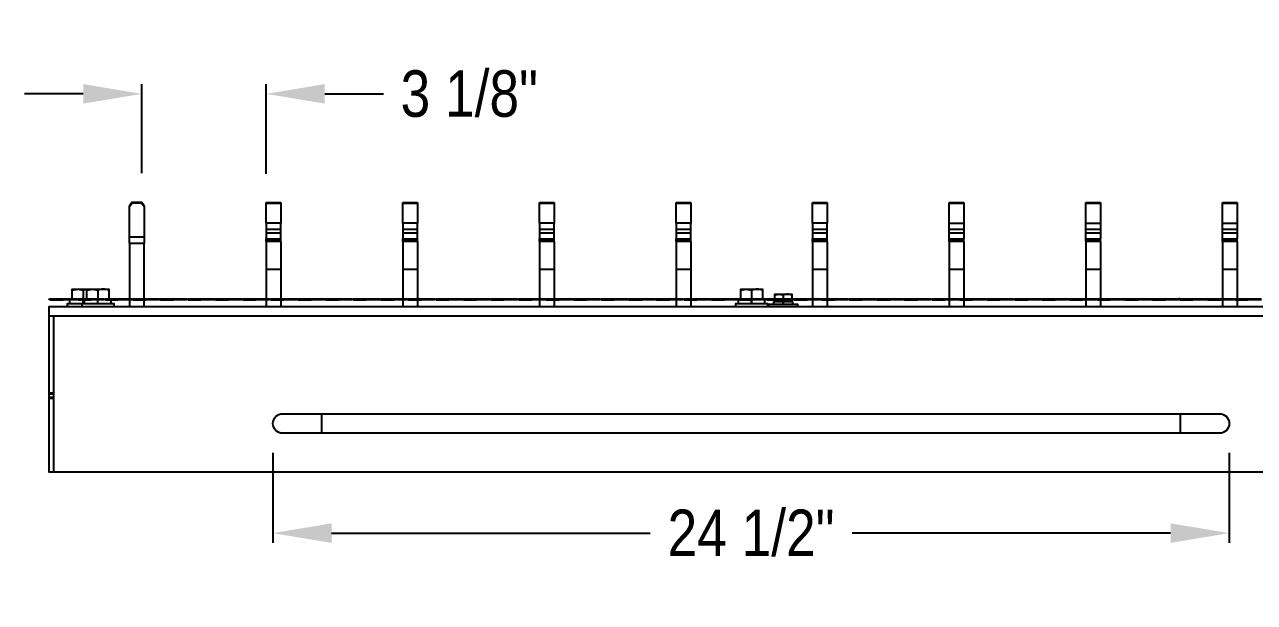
# Model space of a CAD drawing. Extents: x 0 to 216, y 0 to 280.
# Drawn here: x 68.5 to 131.5, y 134.2 to 163.8 of the extents above; entities that cross this region are included whole.
import ezdxf

# ---------------------------------------------------------------- set-up
doc = ezdxf.new("R2010")
doc.units = 0
doc.header["$MEASUREMENT"] = 0
for name, color, linetype in [('CADdetails-1-FINE', 1, 'CONTINUOUS'), ('CADdetails-11-VERYFINE', 11, 'CONTINUOUS'), ('CADdetails-7-VERYFINE', 7, 'CONTINUOUS'), ('CADdetails-9-EXTRAFINE', 9, 'CONTINUOUS')]:
    doc.layers.add(name, color=color, linetype=linetype)
doc.styles.add('CADdetails-NOTES', font='ARIALN.TTF', dxfattribs={"height": 2.38})
doc.dimstyles.new('CADdetails-DIM', dxfattribs={"dimtxt": 2.38, "dimasz": 3, "dimexe": 0.5, "dimexo": 1.5, "dimgap": 1, "dimtad": 0, "dimzin": 0, "dimdsep": 46, "dimtxsty": 'CADdetails-NOTES', "dimcen": 1, "dimclrd": 256, "dimclre": 256, "dimadec": 0, "dimazin": 0, "dimtfac": 1, "dimtofl": 0, "dimtmove": 0, "dimatfit": 3, "dimfxl": 0, "dimtolj": 1, "dimtzin": 0, "dimarcsym": 0})

# ---------------------------------------------------------------- blocks, each defined once
blk = doc.blocks.new('*D1')
at = {"layer": 'CADdetails-7-VERYFINE', "lineweight": -2}
for p, q in [((81.23, 141.876), (81.23, 137.261)), ((130.187, 141.876), (130.187, 137.261)), ((84.23, 137.761), (100.536, 137.761)), ((127.187, 137.761), (110.881, 137.761))]:
    blk.add_line(p, q, dxfattribs=at)
at = {"layer": 'CADdetails-7-VERYFINE'}
for points in [[(84.23, 138.261), (84.23, 137.261), (81.23, 137.761)], [(127.187, 138.261), (127.187, 137.261), (130.187, 137.761)]]:
    blk.add_solid(points, dxfattribs=at)
at = {"layer": 'CADdetails-7-VERYFINE', "color": 0, "insert": (105.708, 137.761), "char_height": 2.38, "attachment_point": 5, "style": 'CADdetails-NOTES'}
blk.add_mtext('\\A1;24 1/2"', dxfattribs=at)
blk = doc.blocks.new('*D2')
at = {"layer": 'CADdetails-7-VERYFINE', "lineweight": -2}
for p, q in [((74.516, 156.2), (74.516, 160.762)), ((80.885, 156.165), (80.885, 160.762)), ((71.516, 160.262), (68.516, 160.262)), ((83.885, 160.262), (86.885, 160.262))]:
    blk.add_line(p, q, dxfattribs=at)
at = {"layer": 'CADdetails-7-VERYFINE'}
for points in [[(71.516, 160.762), (71.516, 159.762), (74.516, 160.262)], [(83.885, 160.762), (83.885, 159.762), (80.885, 160.262)]]:
    blk.add_solid(points, dxfattribs=at)
at = {"layer": 'CADdetails-7-VERYFINE', "color": 0, "insert": (91.283, 160.262), "char_height": 2.38, "attachment_point": 5, "style": 'CADdetails-NOTES'}
blk.add_mtext('\\A1;3 1/8"', dxfattribs=at)
blk = doc.blocks.new('*D6')
at = {"layer": 'CADdetails-7-VERYFINE', "lineweight": -2}
for p, q in [((148.472, 157.697), (148.472, 160.697)), ((132.091, 154.697), (148.972, 154.697)), ((143.581, 140.878), (148.972, 140.878)), ((148.472, 137.878), (148.472, 134.878))]:
    blk.add_line(p, q, dxfattribs=at)
at = {"layer": 'CADdetails-7-VERYFINE'}
for points in [[(147.972, 157.697), (148.972, 157.697), (148.472, 154.697)], [(147.972, 137.878), (148.972, 137.878), (148.472, 140.878)]]:
    blk.add_solid(points, dxfattribs=at)
at = {"layer": 'CADdetails-7-VERYFINE', "color": 0, "insert": (148.472, 147.788), "char_height": 2.38, "attachment_point": 5, "rotation": 90, "style": 'CADdetails-NOTES'}
blk.add_mtext('\\A1;~6 29/32"', dxfattribs=at)

msp = doc.modelspace()

# ---------------------------------------------------------------- linework, layer by layer
at = {"layer": 'CADdetails-1-FINE'}
msp.add_lwpolyline([(141.695, 148.871), (141.695, 140.878), (69.781, 140.878), (69.781, 148.871)], dxfattribs=at)
at = {"layer": 'CADdetails-11-VERYFINE'}
for points in [[(131.831, 149.705), (131.172, 149.705), (131.172, 149.721), (130.42, 149.721), (130.42, 149.705), (129.761, 149.705), (129.761, 149.721), (129.01, 149.721), (129.01, 149.705), (128.35, 149.705), (128.35, 149.721), (127.599, 149.721), (127.599, 149.705), (126.939, 149.705), (126.939, 149.721), (126.188, 149.721), (126.188, 149.705), (125.529, 149.705), (125.529, 149.721), (124.777, 149.721), (124.777, 149.705), (124.118, 149.705), (124.118, 149.721), (123.367, 149.721), (123.367, 149.705), (122.707, 149.705), (122.707, 149.721), (121.956, 149.721), (121.956, 149.705), (121.296, 149.705), (121.296, 149.721), (120.545, 149.721), (120.545, 149.705), (119.886, 149.705), (119.886, 149.721), (119.134, 149.721), (119.134, 149.705), (118.475, 149.705), (118.475, 149.721), (117.724, 149.721), (117.724, 149.705), (117.064, 149.705), (117.064, 149.721), (116.313, 149.721), (116.313, 149.705), (115.653, 149.705), (115.653, 149.721), (114.902, 149.721), (114.902, 149.705), (114.243, 149.705), (114.243, 149.721), (113.491, 149.721), (113.491, 149.705), (112.832, 149.705), (112.832, 149.721), (112.08, 149.721), (112.08, 149.705), (111.421, 149.705), (111.421, 149.721), (110.67, 149.721), (110.67, 149.705), (110.01, 149.705), (110.01, 149.721), (109.259, 149.721), (109.259, 149.705), (108.6, 149.705), (108.6, 149.721), (107.848, 149.721), (107.848, 149.705), (107.189, 149.705), (107.189, 149.721), (106.437, 149.721), (106.437, 149.705), (105.778, 149.705), (105.778, 149.721), (105.027, 149.721), (105.027, 149.705), (104.367, 149.705), (104.367, 149.721), (103.616, 149.721), (103.616, 149.705), (102.957, 149.705), (102.957, 149.721), (102.205, 149.721), (102.205, 149.705), (101.546, 149.705), (101.546, 149.721), (100.794, 149.721), (100.794, 149.705), (100.135, 149.705), (100.135, 149.721), (99.384, 149.721), (99.384, 149.705), (98.724, 149.705), (98.724, 149.721), (97.973, 149.721), (97.973, 149.705), (97.314, 149.705), (97.314, 149.721), (96.562, 149.721), (96.562, 149.705), (95.903, 149.705), (95.903, 149.721), (95.151, 149.721), (95.151, 149.705), (94.492, 149.705), (94.492, 149.721), (93.741, 149.721), (93.741, 149.705), (93.081, 149.705), (93.081, 149.721), (92.33, 149.721), (92.33, 149.705), (91.671, 149.705), (91.671, 149.721), (90.919, 149.721), (90.919, 149.705), (90.26, 149.705), (90.26, 149.721), (89.508, 149.721), (89.508, 149.705), (88.849, 149.705), (88.849, 149.721), (88.098, 149.721), (88.098, 149.705), (87.438, 149.705), (87.438, 149.721), (86.687, 149.721), (86.687, 149.705), (86.028, 149.705), (86.028, 149.721), (85.276, 149.721), (85.276, 149.705), (84.617, 149.705), (84.617, 149.721), (83.865, 149.721), (83.865, 149.705), (83.206, 149.705), (83.206, 149.721), (82.455, 149.721), (82.455, 149.705), (81.795, 149.705), (81.795, 149.721), (81.044, 149.721), (81.044, 149.705), (80.385, 149.705), (80.385, 149.721), (79.633, 149.721), (79.633, 149.705), (78.974, 149.705), (78.974, 149.721), (78.222, 149.721), (78.222, 149.705), (77.563, 149.705), (77.563, 149.721), (76.812, 149.721), (76.812, 149.705), (76.152, 149.705), (76.152, 149.721), (75.401, 149.721), (75.401, 149.705), (74.742, 149.705), (74.742, 149.721), (73.99, 149.721), (73.99, 149.705), (73.331, 149.705), (73.331, 149.721), (72.579, 149.721), (72.579, 149.705), (71.92, 149.705), (71.92, 149.721), (71.169, 149.721), (71.169, 149.705), (70.509, 149.705), (70.509, 149.721), (69.77, 149.721), (69.77, 149.741), (70.509, 149.741), (70.509, 149.756), (71.169, 149.756), (71.169, 149.741), (71.92, 149.741), (71.92, 149.756), (72.579, 149.756), (72.579, 149.741), (73.331, 149.741), (73.331, 149.756), (73.99, 149.756), (73.99, 149.741), (74.742, 149.741), (74.742, 149.756), (75.401, 149.756), (75.401, 149.741), (76.152, 149.741), (76.152, 149.756), (76.812, 149.756), (76.812, 149.741), (77.563, 149.741), (77.563, 149.756), (78.222, 149.756), (78.222, 149.741), (78.974, 149.741), (78.974, 149.756), (79.633, 149.756), (79.633, 149.741), (80.385, 149.741), (80.385, 149.756), (81.044, 149.756), (81.044, 149.741), (81.795, 149.741), (81.795, 149.756), (82.455, 149.756), (82.455, 149.741), (83.206, 149.741), (83.206, 149.756), (83.865, 149.756), (83.865, 149.741), (84.617, 149.741), (84.617, 149.756), (85.276, 149.756), (85.276, 149.741), (86.028, 149.741), (86.028, 149.756), (86.687, 149.756), (86.687, 149.741), (87.438, 149.741), (87.438, 149.756), (88.098, 149.756), (88.098, 149.741), (88.849, 149.741), (88.849, 149.756), (89.508, 149.756), (89.508, 149.741), (90.26, 149.741), (90.26, 149.756), (90.919, 149.756), (90.919, 149.741), (91.671, 149.741), (91.671, 149.756), (92.33, 149.756), (92.33, 149.741), (93.081, 149.741), (93.081, 149.756), (93.741, 149.756), (93.741, 149.741), (94.492, 149.741), (94.492, 149.756), (95.151, 149.756), (95.151, 149.741), (95.903, 149.741), (95.903, 149.756), (96.562, 149.756), (96.562, 149.741), (97.314, 149.741), (97.314, 149.756), (97.973, 149.756), (97.973, 149.741), (98.724, 149.741), (98.724, 149.756), (99.384, 149.756), (99.384, 149.741), (100.135, 149.741), (100.135, 149.756), (100.794, 149.756), (100.794, 149.741), (101.546, 149.741), (101.546, 149.756), (102.205, 149.756), (102.205, 149.741), (102.957, 149.741), (102.957, 149.756), (103.616, 149.756), (103.616, 149.741), (104.367, 149.741), (104.367, 149.756), (105.027, 149.756), (105.027, 149.741), (105.778, 149.741), (105.778, 149.756), (106.437, 149.756), (106.437, 149.741), (107.189, 149.741), (107.189, 149.756), (107.848, 149.756), (107.848, 149.741), (108.6, 149.741), (108.6, 149.756), (109.259, 149.756), (109.259, 149.741), (110.01, 149.741), (110.01, 149.756), (110.67, 149.756), (110.67, 149.741), (111.421, 149.741), (111.421, 149.756), (112.08, 149.756), (112.08, 149.741), (112.832, 149.741), (112.832, 149.756), (113.491, 149.756), (113.491, 149.741), (114.243, 149.741), (114.243, 149.756), (114.902, 149.756), (114.902, 149.741), (115.653, 149.741), (115.653, 149.756), (116.313, 149.756), (116.313, 149.741), (117.064, 149.741), (117.064, 149.756), (117.724, 149.756), (117.724, 149.741), (118.475, 149.741), (118.475, 149.756), (119.134, 149.756), (119.134, 149.741), (119.886, 149.741), (119.886, 149.756), (120.545, 149.756), (120.545, 149.741), (121.296, 149.741), (121.296, 149.756), (121.956, 149.756), (121.956, 149.741), (122.707, 149.741), (122.707, 149.756), (123.367, 149.756), (123.367, 149.741), (124.118, 149.741), (124.118, 149.756), (124.777, 149.756), (124.777, 149.741), (125.529, 149.741), (125.529, 149.756), (126.188, 149.756), (126.188, 149.741), (126.939, 149.741), (126.939, 149.756), (127.599, 149.756), (127.599, 149.741), (128.35, 149.741), (128.35, 149.756), (129.01, 149.756), (129.01, 149.741), (129.761, 149.741), (129.761, 149.756), (130.42, 149.756), (130.42, 149.741), (131.172, 149.741), (131.172, 149.756), (131.831, 149.756)], [(76.884, 149.741), (76.884, 149.756), (77.543, 149.756), (77.543, 149.741)], [(76.884, 149.721), (76.884, 149.705), (77.543, 149.705), (77.543, 149.721)], [(78.294, 149.741), (78.294, 149.756), (78.954, 149.756), (78.954, 149.741)], [(78.294, 149.721), (78.294, 149.705), (78.954, 149.705), (78.954, 149.721)], [(70.02, 140.878), (70.02, 148.871)], [(69.781, 144.955), (70.02, 144.955)], [(69.781, 144.892), (70.02, 144.892)], [(69.781, 144.732), (70.02, 144.732)], [(69.781, 144.67), (70.02, 144.67)], [(83.728, 142.877), (83.728, 143.876)], [(127.689, 142.877), (127.689, 143.876)]]:
    msp.add_lwpolyline(points, dxfattribs=at)
msp.add_lwpolyline([(141.706, 149.371), (141.706, 148.871), (69.77, 148.871), (69.77, 149.371)], close=True, dxfattribs=at)
msp.add_lwpolyline([(129.687, 142.877), (81.73, 142.877, -0.999999), (81.73, 143.876), (129.687, 143.876, -0.999996)], format="xyb", close=True, dxfattribs=at)
at = {"layer": 'CADdetails-9-EXTRAFINE'}
for points in [[(74.516, 154.701), (74.016, 154.701), (74.016, 154.701), (74.016, 154.701), (74.015, 154.701), (74.015, 154.701), (74.015, 154.701), (74.015, 154.701), (74.015, 154.701), (74.015, 154.701), (74.015, 154.701), (74.014, 154.701), (74.014, 154.701), (73.891, 154.521)], [(74.641, 154.475), (74.506, 154.67), (74.025, 154.67), (73.891, 154.475)], [(73.891, 152.616), (73.891, 154.521)], [(74.025, 154.67), (74.024, 154.673), (74.022, 154.675), (74.021, 154.678), (74.021, 154.678), (74.019, 154.681), (74.018, 154.684), (74.016, 154.687), (74.016, 154.689), (74.015, 154.693), (74.014, 154.696), (74.014, 154.697), (74.014, 154.699), (74.014, 154.7), (74.014, 154.701)], [(74.518, 154.701), (74.518, 154.7), (74.518, 154.699), (74.518, 154.699), (74.518, 154.698), (74.518, 154.697), (74.518, 154.697), (74.518, 154.696), (74.518, 154.695), (74.518, 154.694), (74.518, 154.694), (74.517, 154.693), (74.517, 154.692), (74.517, 154.692), (74.516, 154.69), (74.516, 154.687), (74.515, 154.685), (74.514, 154.683), (74.513, 154.681), (74.512, 154.678), (74.51, 154.676), (74.509, 154.674), (74.508, 154.672), (74.506, 154.67)], [(74.641, 154.521), (74.518, 154.701)], [(74.641, 154.521), (74.641, 152.616)], [(80.885, 153.631), (80.885, 154.697)], [(80.885, 154.697), (81.634, 154.697)], [(80.885, 154.665), (81.634, 154.665)], [(81.634, 154.697), (81.634, 153.631)], [(87.879, 153.631), (87.879, 154.697)], [(87.879, 154.697), (88.628, 154.697)], [(87.879, 154.665), (88.628, 154.665)], [(88.628, 154.697), (88.628, 153.631)], [(94.873, 153.631), (94.873, 154.697)], [(94.873, 154.697), (95.622, 154.697)], [(94.873, 154.665), (95.622, 154.665)], [(95.622, 154.697), (95.622, 153.631)], [(101.867, 153.631), (101.867, 154.697)], [(101.867, 154.697), (102.616, 154.697)], [(101.867, 154.665), (102.616, 154.665)], [(102.616, 154.697), (102.616, 153.631)], [(108.86, 153.631), (108.86, 154.697)], [(108.86, 154.697), (109.61, 154.697)], [(108.86, 154.665), (109.61, 154.665)], [(109.61, 154.697), (109.61, 153.631)], [(115.854, 154.697), (116.603, 154.697)], [(115.854, 153.631), (115.854, 154.697)], [(115.854, 154.665), (116.603, 154.665)], [(116.603, 154.697), (116.603, 153.631)], [(122.848, 154.697), (123.597, 154.697)], [(122.848, 153.631), (122.848, 154.697)], [(122.848, 154.665), (123.597, 154.665)], [(123.597, 154.697), (123.597, 153.631)], [(129.842, 154.697), (130.591, 154.697)], [(129.842, 153.631), (129.842, 154.697)], [(129.842, 154.665), (130.591, 154.665)], [(130.591, 154.697), (130.591, 153.631)], [(81.634, 152.833), (81.634, 153.631), (80.885, 153.631), (80.885, 152.833)], [(88.628, 152.833), (88.628, 153.631), (87.879, 153.631), (87.879, 152.833)], [(95.622, 152.833), (95.622, 153.631), (94.873, 153.631), (94.873, 152.833)], [(102.616, 152.833), (102.616, 153.631), (101.867, 153.631), (101.867, 152.833)], [(109.61, 152.833), (109.61, 153.631), (108.86, 153.631), (108.86, 152.833)], [(115.854, 152.833), (115.854, 153.631), (116.603, 153.631), (116.603, 152.833)], [(122.848, 152.833), (122.848, 153.631), (123.597, 153.631), (123.597, 152.833)], [(129.842, 152.833), (129.842, 153.631), (130.591, 153.631), (130.591, 152.833)], [(81.634, 153.314), (80.885, 153.314)], [(80.885, 153.146), (81.634, 153.146)], [(88.628, 153.314), (87.879, 153.314)], [(87.879, 153.146), (88.628, 153.146)], [(95.622, 153.314), (94.873, 153.314)], [(94.873, 153.146), (95.622, 153.146)], [(102.616, 153.314), (101.867, 153.314)], [(101.867, 153.146), (102.616, 153.146)], [(109.61, 153.314), (108.86, 153.314)], [(108.86, 153.146), (109.61, 153.146)], [(116.603, 153.314), (115.854, 153.314)], [(115.854, 153.146), (116.603, 153.146)], [(123.597, 153.314), (122.848, 153.314)], [(122.848, 153.146), (123.597, 153.146)], [(130.591, 153.314), (129.842, 153.314)], [(129.842, 153.146), (130.591, 153.146)], [(73.891, 152.941), (74.641, 152.941)], [(73.891, 152.616), (73.891, 149.756)], [(73.891, 152.616), (74.641, 152.616)], [(74.641, 149.756), (74.641, 152.616)], [(80.885, 152.701), (80.885, 152.833)], [(80.885, 152.833), (81.634, 152.833)], [(80.885, 152.791), (81.634, 152.791)], [(80.885, 152.701), (80.885, 149.756)], [(81.634, 152.701), (80.885, 152.701)], [(81.634, 152.701), (81.634, 152.833)], [(81.634, 152.701), (81.634, 149.756)], [(87.879, 152.701), (87.879, 152.833)], [(87.879, 152.833), (88.628, 152.833)], [(87.879, 152.791), (88.628, 152.791)], [(87.879, 152.701), (87.879, 149.756)], [(88.628, 152.701), (87.879, 152.701)], [(88.628, 152.701), (88.628, 152.833)], [(88.628, 152.701), (88.628, 149.756)], [(94.873, 152.701), (94.873, 152.833)], [(94.873, 152.833), (95.622, 152.833)], [(94.873, 152.791), (95.622, 152.791)], [(94.873, 152.701), (94.873, 149.756)], [(95.622, 152.701), (94.873, 152.701)], [(95.622, 152.701), (95.622, 152.833)], [(95.622, 152.701), (95.622, 149.756)], [(101.867, 152.701), (101.867, 152.833)], [(101.867, 152.833), (102.616, 152.833)], [(101.867, 152.791), (102.616, 152.791)], [(101.867, 152.701), (101.867, 149.756)], [(102.616, 152.701), (101.867, 152.701)], [(102.616, 152.701), (102.616, 152.833)], [(102.616, 152.701), (102.616, 149.756)], [(108.86, 152.701), (108.86, 152.833)], [(108.86, 152.833), (109.61, 152.833)], [(108.86, 152.791), (109.61, 152.791)], [(108.86, 152.701), (108.86, 149.756)], [(109.61, 152.701), (108.86, 152.701)], [(109.61, 152.701), (109.61, 152.833)], [(109.61, 152.701), (109.61, 149.756)], [(115.854, 152.833), (116.603, 152.833)], [(115.854, 152.701), (115.854, 152.833)], [(115.854, 152.791), (116.603, 152.791)], [(116.603, 152.701), (115.854, 152.701)], [(115.854, 152.701), (115.854, 149.756)], [(116.603, 152.701), (116.603, 152.833)], [(116.603, 152.701), (116.603, 149.756)], [(122.848, 152.833), (123.597, 152.833)], [(122.848, 152.701), (122.848, 152.833)], [(122.848, 152.791), (123.597, 152.791)], [(123.597, 152.701), (122.848, 152.701)], [(122.848, 152.701), (122.848, 149.756)], [(123.597, 152.701), (123.597, 152.833)], [(123.597, 152.701), (123.597, 149.756)], [(129.842, 152.833), (130.591, 152.833)], [(129.842, 152.701), (129.842, 152.833)], [(129.842, 152.791), (130.591, 152.791)], [(130.591, 152.701), (129.842, 152.701)], [(129.842, 152.701), (129.842, 149.756)], [(130.591, 152.701), (130.591, 152.833)], [(130.591, 152.701), (130.591, 149.756)], [(81.634, 151.263), (80.885, 151.263)], [(88.628, 151.263), (87.879, 151.263)], [(95.622, 151.263), (94.873, 151.263)], [(102.616, 151.263), (101.867, 151.263)], [(109.61, 151.263), (108.86, 151.263)], [(116.603, 151.263), (115.854, 151.263)], [(123.597, 151.263), (122.848, 151.263)], [(130.591, 151.263), (129.842, 151.263)], [(70.957, 149.756), (70.957, 150.254), (72.829, 150.254), (72.829, 149.756)], [(70.957, 150.204), (70.967, 150.207), (70.987, 150.214), (71.007, 150.219), (71.026, 150.225), (71.042, 150.229), (71.06, 150.233), (71.078, 150.237), (71.096, 150.241), (71.099, 150.241), (71.116, 150.244), (71.133, 150.247), (71.15, 150.249), (71.166, 150.251), (71.172, 150.251), (71.188, 150.252), (71.205, 150.253), (71.221, 150.254), (71.238, 150.254), (71.254, 150.254), (71.27, 150.253), (71.287, 150.252), (71.304, 150.251), (71.309, 150.251), (71.326, 150.249), (71.342, 150.247), (71.359, 150.244), (71.377, 150.241), (71.38, 150.241), (71.397, 150.237), (71.415, 150.233), (71.433, 150.229), (71.449, 150.225), (71.468, 150.219), (71.488, 150.214), (71.508, 150.207), (71.518, 150.204), (71.518, 149.756)], [(71.706, 150.248), (71.689, 150.246), (71.672, 150.243), (71.655, 150.24), (71.637, 150.237), (71.619, 150.233), (71.612, 150.231), (71.593, 150.226), (71.592, 150.226), (71.574, 150.221), (71.555, 150.216), (71.537, 150.21), (71.518, 150.204)], [(71.706, 149.756), (71.706, 150.254)], [(71.706, 150.204), (71.717, 150.207), (71.737, 150.214), (71.756, 150.219), (71.775, 150.225), (71.791, 150.229), (71.81, 150.233), (71.828, 150.237), (71.845, 150.241), (71.848, 150.241), (71.865, 150.244), (71.882, 150.247), (71.899, 150.249), (71.916, 150.251), (71.921, 150.251), (71.938, 150.252), (71.954, 150.253), (71.971, 150.254), (71.987, 150.254), (72.003, 150.254), (72.02, 150.253), (72.036, 150.252), (72.053, 150.251), (72.058, 150.251), (72.075, 150.249), (72.092, 150.247), (72.109, 150.244), (72.126, 150.241), (72.129, 150.241), (72.146, 150.237), (72.164, 150.233), (72.183, 150.229), (72.199, 150.225), (72.218, 150.219), (72.237, 150.214), (72.257, 150.207), (72.268, 150.204), (72.268, 149.756)], [(72.829, 150.204), (72.819, 150.207), (72.799, 150.214), (72.779, 150.219), (72.76, 150.225), (72.744, 150.229), (72.726, 150.233), (72.708, 150.237), (72.69, 150.241), (72.688, 150.241), (72.67, 150.244), (72.653, 150.247), (72.636, 150.249), (72.62, 150.251), (72.614, 150.251), (72.598, 150.252), (72.581, 150.253), (72.565, 150.254), (72.549, 150.254), (72.532, 150.254), (72.516, 150.253), (72.499, 150.252), (72.483, 150.251), (72.477, 150.251), (72.461, 150.249), (72.444, 150.247), (72.427, 150.244), (72.409, 150.241), (72.407, 150.241), (72.389, 150.237), (72.371, 150.233), (72.353, 150.229), (72.337, 150.225), (72.318, 150.219), (72.298, 150.214), (72.278, 150.207), (72.268, 150.204)], [(105.177, 149.756), (105.177, 150.254), (106.3, 150.254), (106.3, 149.756)], [(105.177, 150.204), (105.187, 150.207), (105.207, 150.214), (105.227, 150.219), (105.246, 150.225), (105.262, 150.229), (105.28, 150.233), (105.298, 150.237), (105.315, 150.241), (105.318, 150.241), (105.336, 150.244), (105.353, 150.247), (105.37, 150.249), (105.386, 150.251), (105.391, 150.251), (105.408, 150.252), (105.425, 150.253), (105.441, 150.254), (105.457, 150.254), (105.474, 150.254), (105.49, 150.253), (105.507, 150.252), (105.523, 150.251), (105.529, 150.251), (105.545, 150.249), (105.562, 150.247), (105.579, 150.244), (105.596, 150.241), (105.599, 150.241), (105.617, 150.237), (105.635, 150.233), (105.653, 150.229), (105.669, 150.225), (105.688, 150.219), (105.708, 150.214), (105.728, 150.207), (105.738, 150.204), (105.738, 149.756)], [(106.3, 150.204), (106.289, 150.207), (106.269, 150.214), (106.25, 150.219), (106.231, 150.225), (106.214, 150.229), (106.196, 150.233), (106.178, 150.237), (106.161, 150.241), (106.158, 150.241), (106.141, 150.244), (106.124, 150.247), (106.107, 150.249), (106.09, 150.251), (106.085, 150.251), (106.068, 150.252), (106.052, 150.253), (106.035, 150.254), (106.019, 150.254), (106.003, 150.254), (105.986, 150.253), (105.97, 150.252), (105.953, 150.251), (105.948, 150.251), (105.931, 150.249), (105.914, 150.247), (105.897, 150.244), (105.88, 150.241), (105.877, 150.241), (105.859, 150.237), (105.842, 150.233), (105.823, 150.229), (105.807, 150.225), (105.788, 150.219), (105.769, 150.214), (105.749, 150.207), (105.738, 150.204)], [(106.919, 149.756), (106.919, 149.996), (107.794, 149.996), (107.794, 149.756)], [(106.919, 149.957), (106.921, 149.958), (106.939, 149.964), (106.956, 149.969), (106.973, 149.973), (106.98, 149.975), (106.996, 149.979), (107.012, 149.983), (107.027, 149.986), (107.038, 149.988), (107.053, 149.99), (107.068, 149.992), (107.082, 149.994), (107.094, 149.995), (107.109, 149.996), (107.123, 149.996), (107.138, 149.996), (107.152, 149.996), (107.167, 149.996), (107.181, 149.995), (107.193, 149.994), (107.208, 149.992), (107.223, 149.99), (107.238, 149.988), (107.248, 149.986), (107.264, 149.983), (107.28, 149.979), (107.296, 149.975), (107.303, 149.973), (107.32, 149.969), (107.337, 149.964), (107.355, 149.958), (107.357, 149.957), (107.357, 149.756)], [(107.794, 149.957), (107.792, 149.958), (107.775, 149.964), (107.757, 149.969), (107.741, 149.973), (107.734, 149.975), (107.717, 149.979), (107.702, 149.983), (107.686, 149.986), (107.676, 149.988), (107.661, 149.99), (107.646, 149.992), (107.631, 149.994), (107.619, 149.995), (107.604, 149.996), (107.59, 149.996), (107.576, 149.996), (107.561, 149.996), (107.547, 149.996), (107.532, 149.995), (107.52, 149.994), (107.505, 149.992), (107.49, 149.99), (107.475, 149.988), (107.465, 149.986), (107.449, 149.983), (107.434, 149.979), (107.417, 149.975), (107.41, 149.973), (107.394, 149.969), (107.376, 149.964), (107.359, 149.958), (107.357, 149.957)], [(69.83, 149.741), (69.83, 149.756), (70.489, 149.756), (70.489, 149.741)], [(69.83, 149.721), (69.83, 149.705), (70.489, 149.705), (70.489, 149.721)], [(70.706, 149.371), (70.706, 149.531), (73.08, 149.531), (73.08, 149.371)], [(70.836, 149.531), (70.836, 149.705)], [(71.241, 149.741), (71.241, 149.756), (71.9, 149.756), (71.9, 149.741)], [(71.241, 149.721), (71.241, 149.705), (71.9, 149.705), (71.9, 149.721)], [(71.455, 149.371), (71.455, 149.531)], [(71.513, 149.531), (71.513, 149.705)], [(71.523, 149.531), (71.523, 149.705)], [(71.585, 149.531), (71.585, 149.705)], [(72.263, 149.531), (72.263, 149.705)], [(72.273, 149.531), (72.273, 149.705)], [(72.651, 149.741), (72.651, 149.756), (73.311, 149.756), (73.311, 149.741)], [(72.651, 149.721), (72.651, 149.705), (73.311, 149.705), (73.311, 149.721)], [(72.95, 149.531), (72.95, 149.705)], [(73.891, 149.705), (73.891, 149.371)], [(74.062, 149.741), (74.062, 149.756), (74.722, 149.756), (74.722, 149.741)], [(74.062, 149.721), (74.062, 149.705), (74.722, 149.705), (74.722, 149.721)], [(74.641, 149.371), (74.641, 149.705)], [(75.473, 149.741), (75.473, 149.756), (76.132, 149.756), (76.132, 149.741)], [(75.473, 149.721), (75.473, 149.705), (76.132, 149.705), (76.132, 149.721)], [(79.705, 149.741), (79.705, 149.756), (80.365, 149.756), (80.365, 149.741)], [(79.705, 149.721), (79.705, 149.705), (80.365, 149.705), (80.365, 149.721)], [(80.885, 149.705), (80.885, 149.371)], [(81.116, 149.741), (81.116, 149.756), (81.775, 149.756), (81.775, 149.741)], [(81.116, 149.721), (81.116, 149.705), (81.775, 149.705), (81.775, 149.721)], [(81.634, 149.705), (81.634, 149.371)], [(82.527, 149.741), (82.527, 149.756), (83.186, 149.756), (83.186, 149.741)], [(82.527, 149.721), (82.527, 149.705), (83.186, 149.705), (83.186, 149.721)], [(83.937, 149.741), (83.937, 149.756), (84.597, 149.756), (84.597, 149.741)], [(83.937, 149.721), (83.937, 149.705), (84.597, 149.705), (84.597, 149.721)], [(85.348, 149.741), (85.348, 149.756), (86.008, 149.756), (86.008, 149.741)], [(85.348, 149.721), (85.348, 149.705), (86.008, 149.705), (86.008, 149.721)], [(86.759, 149.741), (86.759, 149.756), (87.418, 149.756), (87.418, 149.741)], [(86.759, 149.721), (86.759, 149.705), (87.418, 149.705), (87.418, 149.721)], [(87.879, 149.705), (87.879, 149.371)], [(88.17, 149.741), (88.17, 149.756), (88.829, 149.756), (88.829, 149.741)], [(88.17, 149.721), (88.17, 149.705), (88.829, 149.705), (88.829, 149.721)], [(88.628, 149.705), (88.628, 149.371)], [(89.58, 149.741), (89.58, 149.756), (90.24, 149.756), (90.24, 149.741)], [(89.58, 149.721), (89.58, 149.705), (90.24, 149.705), (90.24, 149.721)], [(90.991, 149.741), (90.991, 149.756), (91.651, 149.756), (91.651, 149.741)], [(90.991, 149.721), (90.991, 149.705), (91.651, 149.705), (91.651, 149.721)], [(92.402, 149.741), (92.402, 149.756), (93.061, 149.756), (93.061, 149.741)], [(92.402, 149.721), (92.402, 149.705), (93.061, 149.705), (93.061, 149.721)], [(93.813, 149.741), (93.813, 149.756), (94.472, 149.756), (94.472, 149.741)], [(93.813, 149.721), (93.813, 149.705), (94.472, 149.705), (94.472, 149.721)], [(94.873, 149.705), (94.873, 149.371)], [(95.223, 149.741), (95.223, 149.756), (95.883, 149.756), (95.883, 149.741)], [(95.223, 149.721), (95.223, 149.705), (95.883, 149.705), (95.883, 149.721)], [(95.622, 149.705), (95.622, 149.371)], [(96.634, 149.741), (96.634, 149.756), (97.294, 149.756), (97.294, 149.741)], [(96.634, 149.721), (96.634, 149.705), (97.294, 149.705), (97.294, 149.721)], [(98.045, 149.741), (98.045, 149.756), (98.704, 149.756), (98.704, 149.741)], [(98.045, 149.721), (98.045, 149.705), (98.704, 149.705), (98.704, 149.721)], [(99.456, 149.741), (99.456, 149.756), (100.115, 149.756), (100.115, 149.741)], [(99.456, 149.721), (99.456, 149.705), (100.115, 149.705), (100.115, 149.721)], [(100.866, 149.741), (100.866, 149.756), (101.526, 149.756), (101.526, 149.741)], [(100.866, 149.721), (100.866, 149.705), (101.526, 149.705), (101.526, 149.721)], [(101.867, 149.705), (101.867, 149.371)], [(102.277, 149.741), (102.277, 149.756), (102.937, 149.756), (102.937, 149.741)], [(102.277, 149.721), (102.277, 149.705), (102.937, 149.705), (102.937, 149.721)], [(102.616, 149.705), (102.616, 149.371)], [(103.688, 149.741), (103.688, 149.756), (104.347, 149.756), (104.347, 149.741)], [(103.688, 149.721), (103.688, 149.705), (104.347, 149.705), (104.347, 149.721)], [(104.926, 149.371), (104.926, 149.531), (106.55, 149.531), (106.55, 149.371)], [(105.056, 149.531), (105.056, 149.719)], [(105.099, 149.741), (105.099, 149.756), (105.758, 149.756), (105.758, 149.741)], [(105.099, 149.721), (105.099, 149.705), (105.758, 149.705), (105.758, 149.721)], [(105.733, 149.531), (105.733, 149.705)], [(105.743, 149.531), (105.743, 149.705)], [(106.421, 149.531), (106.421, 149.705)], [(106.509, 149.741), (106.509, 149.756), (107.169, 149.756), (107.169, 149.741)], [(106.509, 149.721), (106.509, 149.705), (107.169, 149.705), (107.169, 149.721)], [(106.591, 149.371), (106.591, 149.497), (106.55, 149.497)], [(106.623, 149.371), (106.623, 149.497), (108.09, 149.497), (108.09, 149.371)], [(106.868, 149.621), (107.845, 149.621)], [(106.868, 149.497), (106.868, 149.621)], [(106.919, 149.705), (106.919, 149.621)], [(107.352, 149.497), (107.352, 149.621)], [(107.357, 149.705), (107.357, 149.621)], [(107.362, 149.497), (107.362, 149.621)], [(107.794, 149.705), (107.794, 149.621)], [(107.845, 149.497), (107.845, 149.621)], [(107.92, 149.741), (107.92, 149.756), (108.58, 149.756), (108.58, 149.741)], [(107.92, 149.721), (107.92, 149.705), (108.58, 149.705), (108.58, 149.721)], [(108.86, 149.705), (108.86, 149.371)], [(109.331, 149.741), (109.331, 149.756), (109.99, 149.756), (109.99, 149.741)], [(109.331, 149.721), (109.331, 149.705), (109.99, 149.705), (109.99, 149.721)], [(109.61, 149.705), (109.61, 149.371)], [(110.742, 149.741), (110.742, 149.756), (111.401, 149.756), (111.401, 149.741)], [(110.742, 149.721), (110.742, 149.705), (111.401, 149.705), (111.401, 149.721)], [(112.152, 149.741), (112.152, 149.756), (112.812, 149.756), (112.812, 149.741)], [(112.152, 149.721), (112.152, 149.705), (112.812, 149.705), (112.812, 149.721)], [(113.563, 149.741), (113.563, 149.756), (114.223, 149.756), (114.223, 149.741)], [(113.563, 149.721), (113.563, 149.705), (114.223, 149.705), (114.223, 149.721)], [(114.974, 149.741), (114.974, 149.756), (115.633, 149.756), (115.633, 149.741)], [(114.974, 149.721), (114.974, 149.705), (115.633, 149.705), (115.633, 149.721)], [(115.854, 149.705), (115.854, 149.371)], [(116.385, 149.741), (116.385, 149.756), (117.044, 149.756), (117.044, 149.741)], [(116.385, 149.721), (116.385, 149.705), (117.044, 149.705), (117.044, 149.721)], [(116.603, 149.705), (116.603, 149.371)], [(117.795, 149.741), (117.795, 149.756), (118.455, 149.756), (118.455, 149.741)], [(117.795, 149.721), (117.795, 149.705), (118.455, 149.705), (118.455, 149.721)], [(119.206, 149.741), (119.206, 149.756), (119.866, 149.756), (119.866, 149.741)], [(119.206, 149.721), (119.206, 149.705), (119.866, 149.705), (119.866, 149.721)], [(120.617, 149.741), (120.617, 149.756), (121.276, 149.756), (121.276, 149.741)], [(120.617, 149.721), (120.617, 149.705), (121.276, 149.705), (121.276, 149.721)], [(122.028, 149.741), (122.028, 149.756), (122.687, 149.756), (122.687, 149.741)], [(122.028, 149.721), (122.028, 149.705), (122.687, 149.705), (122.687, 149.721)], [(122.848, 149.705), (122.848, 149.371)], [(123.438, 149.741), (123.438, 149.756), (124.098, 149.756), (124.098, 149.741)], [(123.438, 149.721), (123.438, 149.705), (124.098, 149.705), (124.098, 149.721)], [(123.597, 149.705), (123.597, 149.371)], [(124.098, 149.758), (124.112, 149.758)], [(124.112, 149.75), (124.098, 149.75)], [(124.777, 149.758), (124.849, 149.758)], [(124.849, 149.75), (124.777, 149.75)], [(124.818, 149.75), (124.818, 149.758)], [(124.849, 149.741), (124.849, 149.756), (125.509, 149.756), (125.509, 149.741)], [(124.849, 149.721), (124.849, 149.705), (125.509, 149.705), (125.509, 149.721)], [(126.188, 149.758), (126.26, 149.758)], [(126.26, 149.75), (126.188, 149.75)], [(126.26, 149.741), (126.26, 149.756), (126.919, 149.756), (126.919, 149.741)], [(126.26, 149.721), (126.26, 149.705), (126.919, 149.705), (126.919, 149.721)], [(127.671, 149.758), (127.599, 149.758)], [(127.671, 149.75), (127.599, 149.75)], [(127.671, 149.741), (127.671, 149.756), (128.33, 149.756), (128.33, 149.741)], [(127.671, 149.721), (127.671, 149.705), (128.33, 149.705), (128.33, 149.721)], [(129.081, 149.75), (129.01, 149.75)], [(129.047, 149.758), (129.081, 149.758)], [(129.081, 149.741), (129.081, 149.756), (129.741, 149.756), (129.741, 149.741)], [(129.081, 149.721), (129.081, 149.705), (129.741, 149.705), (129.741, 149.721)], [(129.842, 149.705), (129.842, 149.371)], [(130.492, 149.741), (130.492, 149.756), (131.152, 149.756), (131.152, 149.741)], [(130.492, 149.721), (130.492, 149.705), (131.152, 149.705), (131.152, 149.721)], [(130.591, 149.705), (130.591, 149.371)], [(131.152, 149.758), (131.169, 149.758)], [(131.172, 149.75), (131.152, 149.75)]]:
    msp.add_lwpolyline(points, dxfattribs=at)
msp.add_arc((74.516, 154.7), 0.00162, 33.35913, 90.71859, dxfattribs=at)

# ---------------------------------------------------------------- dimensions: what is measured, and where the dimension line sits
at = {"layer": 'CADdetails-7-VERYFINE'}
for base, p1, p2, text, picture, middle in [((80.885, 160.262), (74.516, 154.7), (80.885, 154.665), '3 1/8"', '*D2', (91.283, 160.262)), ((130.187, 137.761), (81.23, 143.376), (130.187, 143.376), '24 1/2"', '*D1', (105.708, 137.761))]:
    dim = msp.add_linear_dim(base=base, p1=p1, p2=p2, text=text, dimstyle='CADdetails-DIM', dxfattribs=at)
    dim.commit()
    dim.dimension.update_dxf_attribs({"geometry": picture, "text_midpoint": middle})
dim = msp.add_linear_dim(base=(148.472, 140.878), p1=(130.591, 154.697), p2=(142.081, 140.878), angle=90, text='~6 29/32"', dimstyle='CADdetails-DIM', dxfattribs=at)
dim.commit()
dim.dimension.update_dxf_attribs({"geometry": '*D6', "text_midpoint": (148.472, 147.788)})

doc.saveas('drawing.dxf')
